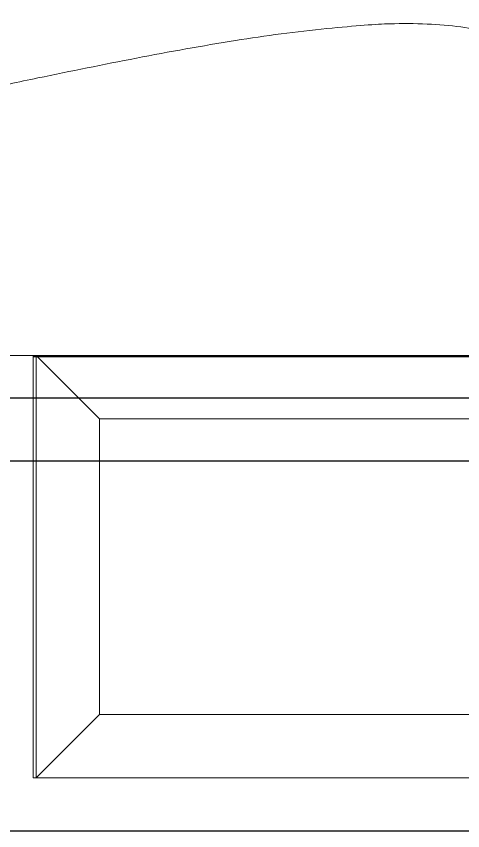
# Model space of a CAD drawing. Header units: centimetres. Extents: x 2 to 137806, y -77553 to 10.
# Drawn here: x 135277.7 to 135320, y -76489.8 to -76412.6 of the extents above; entities that cross this region are included whole.
import ezdxf

# ---------------------------------------------------------------- set-up
doc = ezdxf.new("R2010")
doc.units = ezdxf.units.CM
doc.header["$LTSCALE"] = 40
doc.header["$MEASUREMENT"] = 0
doc.layers.add('PDF4_Geometry', color=7, linetype='Continuous')
doc.layers.add('WALL', color=7, linetype='Continuous')

msp = doc.modelspace()

# ---------------------------------------------------------------- linework, layer by layer
at = {"layer": 'PDF4_Geometry', "color": 252, "lineweight": 5, "true_color": 0x888888}
for points in [[(135274.305, -76308.48), (135274.305, -76489.752), (135524.298, -76489.752)], [(135324.304, -76354.16), (135324.304, -76444.764), (135279.305, -76444.764), (135279.305, -76484.752), (135519.298, -76484.752)], [(135274.305, -76444.743), (135279.578, -76444.743)], [(135513.572, -76450.743), (135513.572, -76478.752), (135285.578, -76478.752), (135285.578, -76450.743), (135279.578, -76444.743), (135279.578, -76484.752), (135285.578, -76478.752), (135513.572, -76478.752), (135519.571, -76484.752), (135519.571, -76444.743), (135514.699, -76449.615)], [(135513.572, -76450.743), (135285.578, -76450.743), (135285.578, -76460.536)], [(135513.572, -76468.193), (135513.572, -76478.752), (135519.571, -76484.752), (135279.578, -76484.752), (135282.261, -76482.07)], [(135524.298, -76489.752), (135274.305, -76489.752)]]:
    msp.add_lwpolyline(points, dxfattribs=at)
for points in [[(135524.298, -76489.752), (135274.305, -76489.752), (135274.305, -76323.874, -0.001217), (135279.472, -76321.857, -0.00415), (135282.899, -76320.576, -0.00641), (135286.3, -76319.386, -0.008916), (135289.663, -76318.324, -0.011746), (135292.976, -76317.425, -0.014945), (135296.229, -76316.727, -0.018676), (135299.409, -76316.264, -0.022907), (135302.505, -76316.073, -0.027486), (135305.494, -76316.188, -0.063822), (135311.19, -76317.472, -0.023804), (135313.896, -76318.607, -0.015194), (135316.562, -76319.977, -0.006988), (135319.229, -76321.501, 0.000269), (135321.589, -76322.891, 0.000183), (135322.261, -76323.286, 0.011145), (135325.394, -76325.043, 0.013203), (135327.992, -76326.341, 0.007994), (135329.512, -76327.026, 0.007479), (135331.102, -76327.628)], [(135298.219, -76330.344, 0.000003), (135296.793, -76330.419, 0.000247), (135295.373, -76330.649, 0.02322), (135292.538, -76331.247, 0.019229), (135289.712, -76332.099, 0.015433), (135286.895, -76333.166, 0.011928), (135284.086, -76334.409, 0.00875), (135281.284, -76335.79, 0.005802), (135278.489, -76337.27, 0.002449), (135274.305, -76339.587), (135274.305, -76444.743), (135324.304, -76444.743), (135324.304, -76339.66, -0.006856), (135321.409, -76338.355, -0.003072), (135319.006, -76337.169, -0.002025), (135315.823, -76335.564, 0.004501), (135312.749, -76334.032, 0.012001), (135309.762, -76332.662, 0.020715), (135306.835, -76331.545, 0.030072), (135303.945, -76330.765)], [(135524.298, -76489.752), (135274.305, -76489.752), (135274.305, -76354.975, 0.0048)], [(135519.298, -76484.752), (135279.305, -76484.752), (135279.305, -76444.78), (135324.304, -76444.78), (135324.304, -76367.574, -0.011518), (135319.217, -76365.869, -0.007686), (135315.152, -76364.306, -0.003218), (135311.281, -76362.72, 0.002439), (135307.61, -76361.208, 0.009115), (135304.141, -76359.869, 0.017547), (135300.878, -76358.803, 0.028457), (135297.823, -76358.105, 0.035018), (135294.967, -76357.824, 0.036392), (135292.295, -76357.946, 0.035548), (135289.787, -76358.427, 0.032589), (135287.425, -76359.227, 0.028255), (135285.19, -76360.304, 0.023313), (135283.062, -76361.614, 0.018167), (135281.022, -76363.116, 0.013256), (135279.052, -76364.767, 0.009214), (135277.02, -76366.636, 0.00342), (135274.305, -76369.267), (135274.305, -76489.752), (135524.298, -76489.752)], [(135276.281, -76379.85, -0.009158), (135279.267, -76377.19, -0.012508), (135281.314, -76375.547, -0.017251), (135283.425, -76374.05, -0.022154), (135285.62, -76372.74, -0.026947), (135287.917, -76371.658, -0.031073), (135290.337, -76370.847, -0.034066), (135292.898, -76370.347, -0.035147), (135295.62, -76370.2, -0.034068), (135298.521, -76370.447, -0.027956), (135301.616, -76371.104, -0.017655), (135304.907, -76372.119, -0.009342), (135308.393, -76373.401, -0.002819), (135312.068, -76374.854, 0.002603), (135315.93, -76376.381, 0.006801), (135318.915, -76377.509, 0.000097), (135320.988, -76378.247, 0.010426), (135324.304, -76379.308), (135324.304, -76444.755), (135279.305, -76444.755), (135279.305, -76484.752), (135519.298, -76484.752)], [(135519.298, -76484.752), (135279.305, -76484.752), (135279.305, -76444.81), (135324.304, -76444.81), (135324.304, -76389.574, -0.005377), (135318.699, -76387.471, -0.001905), (135315.114, -76386.037, 0.003821), (135311.695, -76384.684, 0.01032), (135308.379, -76383.479, 0.018703), (135305.157, -76382.513, 0.027667), (135302.08, -76381.893)], [(135290.773, -76382.995, 0.021137), (135288.139, -76383.998, 0.017106), (135285.559, -76385.213, 0.013197), (135283.021, -76386.602, 0.009495), (135280.512, -76388.127, 0.006139), (135278.023, -76389.747, 0.002417), (135274.305, -76392.274), (135274.305, -76489.752), (135524.298, -76489.752)], [(135524.298, -76489.752), (135274.305, -76489.752), (135274.305, -76401.669), (135275.668, -76401.016, -0.005566), (135278.597, -76399.659, -0.003796), (135281.86, -76398.216, -0.006094), (135285.109, -76396.855, -0.008643), (135288.34, -76395.612, -0.011426), (135291.549, -76394.522, -0.014539), (135294.731, -76393.622, -0.018917), (135298.106, -76392.915, -0.022928), (135301.443, -76392.485, -0.025451), (135304.518, -76392.4, -0.028703), (135307.561, -76392.646, -0.027588), (135310.573, -76393.237, -0.020287), (135313.571, -76394.13, -0.0127), (135316.582, -76395.248, -0.005663), (135319.634, -76396.51, 0.00083), (135324.304, -76398.489), (135324.304, -76444.83), (135279.305, -76444.83), (135279.305, -76484.752), (135519.298, -76484.752)], [(135524.298, -76489.752), (135274.305, -76489.752), (135274.305, -76410.558, -0.000628), (135278.513, -76409.281, -0.005176), (135286.637, -76406.915, -0.011965), (135294.575, -76404.892, -0.020681), (135302.098, -76403.482, -0.033301), (135309.052, -76402.93, -0.049919), (135315.294, -76403.465, -0.045222), (135320.864, -76405.058, -0.017149), (135326.086, -76407.299, 0.013143), (135331.358, -76409.609, 0.037979), (135337.201, -76411.457)], [(135307.102, -76413.759, 0.015014), (135298.448, -76414.892, 0.008407), (135289.078, -76416.559, 0.003066), (135279.748, -76418.434, 0.007055), (135274.305, -76419.634), (135274.305, -76489.752), (135524.298, -76489.752), (135524.298, -76415.255, 0.001585), (135519.556, -76413.908, 0.017083), (135514.675, -76412.723)], [(135332.756, -76418.54, 0.000392), (135329.636, -76416.902, 0.012845), (135327.49, -76415.849, 0.020668), (135325.189, -76414.907, 0.025887), (135322.654, -76414.137, 0.027648), (135319.806, -76413.599, 0.023073), (135316.605, -76413.325, 0.017091), (135313.065, -76413.304)]]:
    msp.add_lwpolyline(points, format="xyb", dxfattribs=at)
for points in [[(135524.298, -76489.752), (135274.305, -76489.752), (135274.305, -76444.743), (135279.305, -76444.743), (135279.305, -76484.752), (135519.298, -76484.752), (135519.298, -76444.743), (135524.298, -76444.743)], [(135279.305, -76484.752), (135519.298, -76484.752), (135519.298, -76444.844), (135279.305, -76444.844)], [(135519.571, -76444.743), (135513.572, -76450.743), (135285.578, -76450.743), (135279.578, -76444.743)]]:
    msp.add_lwpolyline(points, close=True, dxfattribs=at)
msp.add_open_spline([(135313.065, -76413.304), (135311.831, -76413.337), (135309.844, -76413.488), (135307.102, -76413.759)], degree=3, dxfattribs=at)
msp.add_open_spline([(135313.065, -76413.304), (135311.831, -76413.337), (135309.844, -76413.488), (135307.102, -76413.759)], degree=3, dxfattribs=at)
at = {"layer": 'WALL'}
msp.add_line((135094.054, -76489.752), (135854.054, -76489.752), dxfattribs=at)
at = {"layer": 'WALL', "color": 30, "true_color": 0xf8991e}
msp.add_lwpolyline([(135102.054, -76454.752), (135102.054, -76489.752), (135096.054, -76489.752), (135096.054, -76451.752, -0.414214), (135099.054, -76448.752), (135849.054, -76448.752, -0.414214), (135852.054, -76451.752), (135852.054, -76489.752), (135846.054, -76489.752), (135846.054, -76454.752)], format="xyb", close=True, dxfattribs=at)

doc.saveas('drawing.dxf')
